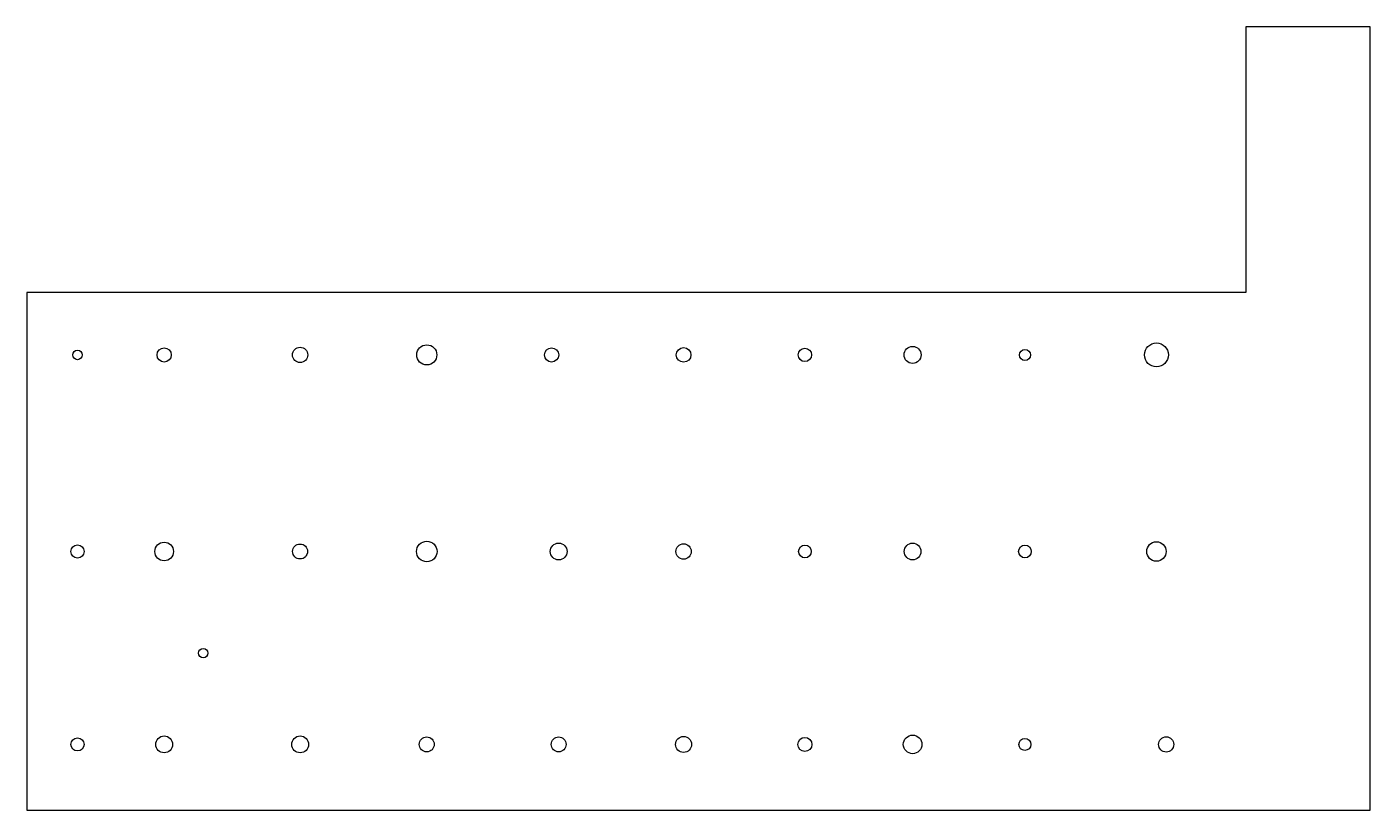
# Model space of a CAD drawing. Header units: millimetres. Extents: x 0 to 1947, y 0 to 1135.
import ezdxf

# ---------------------------------------------------------------- set-up
doc = ezdxf.new("R2010")
doc.units = ezdxf.units.MM

msp = doc.modelspace()

# ---------------------------------------------------------------- linework, layer by layer
at = {"color": 7, "linetype": 'Continuous'}
for p, q in [((1947.2, 1134.8), (1767.1, 1134.8)), ((1767.1, 1134.8), (1767.1, 750)), ((1947.2, 0), (1947.2, 1134.8)), ((1767.1, 750), (0, 750)), ((0, 750), (0, 0)), ((0, 0), (1947.2, 0))]:
    msp.add_line(p, q, dxfattribs=at)
for centre, radius in [((73.4, 659.5), 6.88), ((199, 659.5), 10.3), ((396.1, 659.5), 11.1), ((579.7, 659.5), 14.6), ((760.6, 659.5), 10.3), ((952, 659.5), 10.6), ((1127.8, 659.5), 9.67), ((1284, 659.5), 12.3), ((1446.8, 659.5), 8.03), ((1637.4, 659.5), 17.3), ((579.7, 374.7), 14.9), ((73.4, 374.7), 9.55), ((199, 374.7), 13.5), ((396.1, 374.7), 10.8), ((770.9, 374.7), 12.2), ((952, 374.7), 11.1), ((1127.8, 374.7), 9.22), ((1284, 374.7), 12.1), ((1446.8, 374.7), 9.22), ((1637.4, 374.7), 14.1), ((255.7, 227.5), 6.75), ((73.4, 95.2), 9.45), ((199, 95.2), 12.2), ((396.1, 95.2), 12.2), ((579.7, 95.2), 10.8), ((770.9, 95.2), 10.8), ((952, 95.2), 11.6), ((1127.8, 95.2), 10.2), ((1284, 95.2), 13.5), ((1446.8, 95.2), 8.78), ((1651.6, 95.2), 11)]:
    msp.add_circle(centre, radius, dxfattribs=at)

doc.saveas('drawing.dxf')
